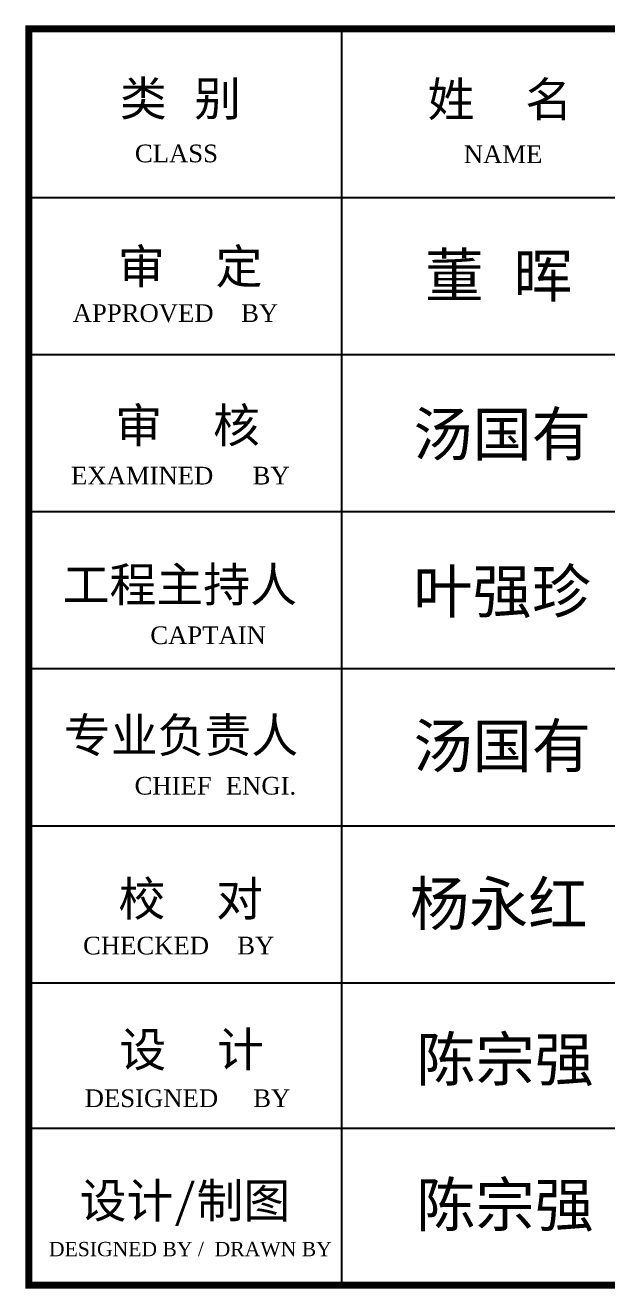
# Model space of a CAD drawing. Extents: x -3102990 to -851544, y -5293060 to -2540151.
# Drawn here: x -1165994 to -1161826, y -2681114 to -2672059 of the extents above; entities that cross this region are included whole.
import ezdxf

# ---------------------------------------------------------------- set-up
doc = ezdxf.new("R2010")
doc.units = 0
doc.header["$LTSCALE"] = 1000
doc.layers.get('0').update_dxf_attribs({"linetype": 'CONTINUOUS'})
doc.layers.add('PUB_TEXT', color=7, linetype='CONTINUOUS')
doc.layers.add('PUB_TITLE', color=4, linetype='CONTINUOUS')
doc.styles.add('GHF', font='times.ttf')
doc.styles.add('STYLE1', font='simhei.ttf', dxfattribs={"width": 0.8})

# ---------------------------------------------------------------- blocks, each defined once
blk = doc.blocks.new('A$C154754DE')
at = {"layer": 'PUB_TITLE', "color": 4}
for p, q in [((98569.1, 18218.7), (98569.1, 9213.2)), ((96326.5, 17009.9), (103726.1, 17009.9)), ((96326.5, 15884.2), (103726.1, 15884.2)), ((96326.5, 14758.5), (103726.1, 14758.5)), ((96326.5, 13632.8), (103726.1, 13632.8)), ((96326.5, 12507.1), (103726.1, 12507.1)), ((96326.5, 11381.4), (103726.1, 11381.4)), ((96326.5, 10338.9), (103726.1, 10338.9))]:
    blk.add_line(p, q, dxfattribs=at)
at = {"layer": 'PUB_TITLE', "color": 4, "const_width": 49.7}
blk.add_lwpolyline([(96326.5, 9213.2), (103726.1, 9213.2), (103726.1, 18218.7), (96326.5, 18218.7)], close=True, dxfattribs=at)
at = {"layer": 'PUB_TEXT'}
for s, height, style, p in [(' 类', 246.26, 'STYLE1', (96812.1, 17594.8)), ('别', 246.3, 'STYLE1', (97512.6, 17594.8)), ('姓', 246.3, 'STYLE1', (99185.9, 17589.1)), ('名', 246.3, 'STYLE1', (99886.4, 17589.1)), ('CLASS', 126.65, 'GHF', (97087.7, 17261.7)), ('NAME', 126.65, 'GHF', (99445.4, 17256)), ('审', 246.3, 'STYLE1', (96965.8, 16391.5)), ('定', 246.3, 'STYLE1', (97666.3, 16391.5)), ('董 晖', 311.14, 'STYLE1', (99165.2, 16295.3)), ('APPROVED', 126.65, 'GHF', (96641.8, 16117.4)), ('BY', 126.65, 'GHF', (97848.9, 16117.4)), ('审', 246.3, 'STYLE1', (96946.8, 15253)), ('核', 246.3, 'STYLE1', (97647.3, 15253)), ('汤国有', 311.14, 'STYLE1', (99083.2, 15157.9)), ('EXAMINED', 126.65, 'GHF', (96629.5, 14952.5)), ('BY', 126.65, 'GHF', (97931.8, 14952.5)), ('工程主持人', 246.26, 'STYLE1', (96569.5, 14111.8)), ('叶强珍', 311.14, 'STYLE1', (99083.2, 14032.2)), ('CAPTAIN', 126.65, 'GHF', (97198, 13808.7)), ('专业负责人', 246.26, 'STYLE1', (96578.3, 13032)), ('汤国有', 311.14, 'STYLE1', (99083.2, 12923.4)), ('CHIEF', 126.65, 'GHF', (97085.4, 12729.9)), ('ENGI.', 126.65, 'GHF', (97739, 12729.9)), ('校', 246.3, 'STYLE1', (96969, 11859.9)), ('对', 246.3, 'STYLE1', (97669.5, 11859.9)), ('杨永红', 311.14, 'STYLE1', (99058.8, 11792.5)), ('CHECKED', 126.65, 'GHF', (96716, 11584.6)), ('BY', 126.65, 'GHF', (97821.1, 11584.6)), ('设', 246.3, 'STYLE1', (96976.4, 10779.9)), ('计', 246.3, 'STYLE1', (97676.9, 10779.9)), ('陈宗强', 311.14, 'STYLE1', (99104.6, 10676.9)), ('DESIGNED', 126.65, 'GHF', (96727.7, 10490.3)), ('BY', 126.65, 'GHF', (97936, 10490.3)), ('设计/制图', 246.26, 'STYLE1', (96690.8, 9696.8)), ('陈宗强', 311.14, 'STYLE1', (99104.6, 9634.4))]:
    blk.add_text(s, height=height, dxfattribs=dict(at, style=style)).set_placement(p)
at = {"layer": 'PUB_TEXT', "insert": (96471.6, 9523.9), "char_height": 102.585, "width": 3233.948, "attachment_point": 1, "style": 'GHF'}
blk.add_mtext('DESIGNED BY /  DRAWN BY', dxfattribs=at)

msp = doc.modelspace()

# ---------------------------------------------------------------- block references
at = {"ltscale": 1.5}
msp.add_blockref('A$C154754DE', (-1262295.96, -2690302.41), dxfattribs=at)

doc.saveas('drawing.dxf')
